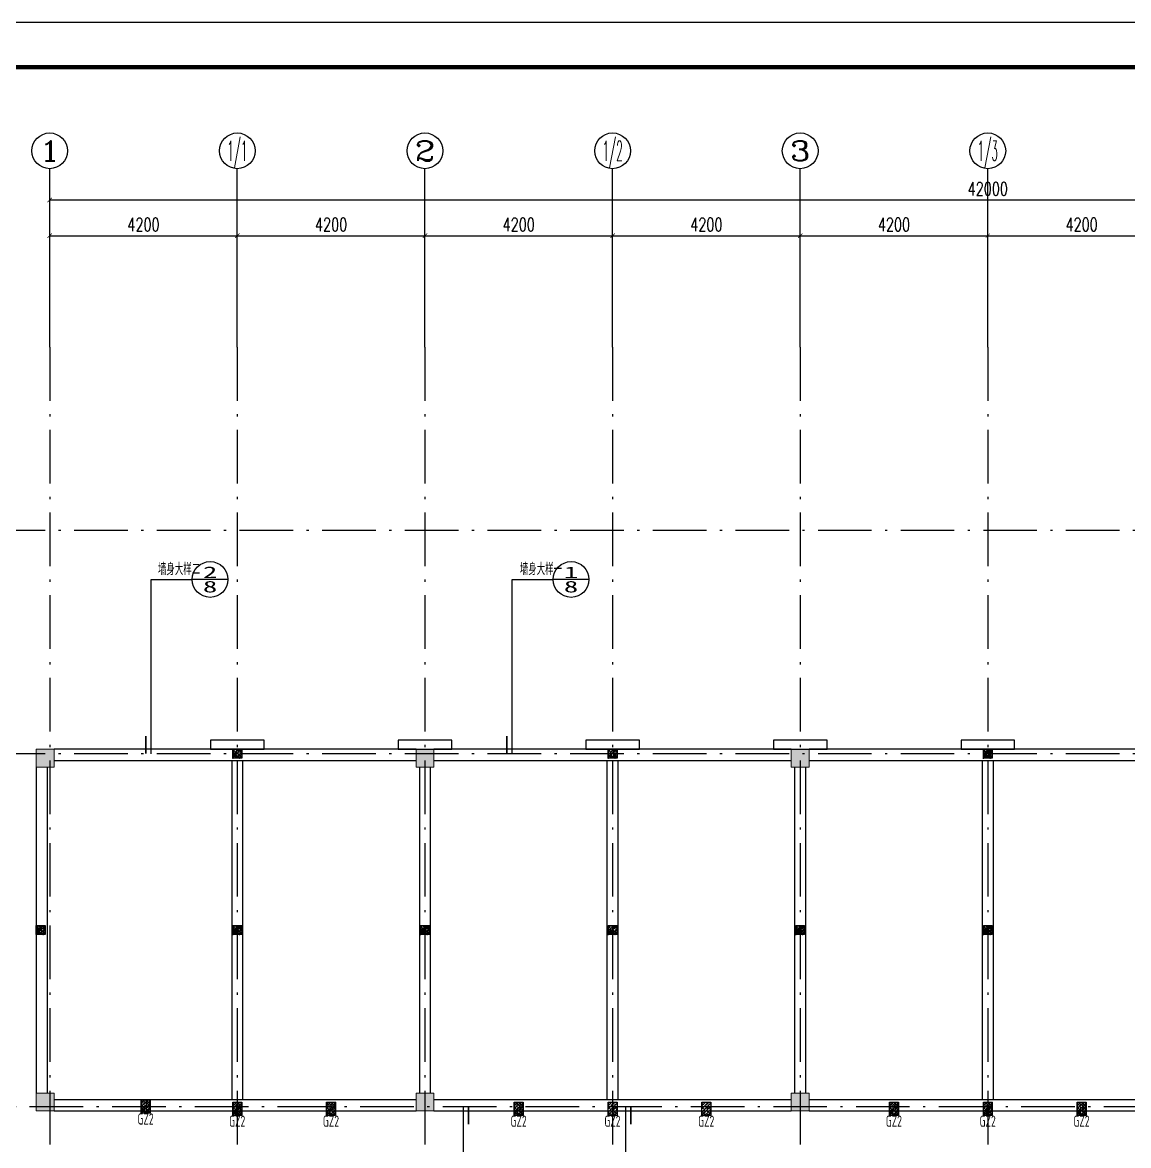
# Model space of a CAD drawing. Extents: x 169490 to 7584583, y -2399407 to 1374371.
# Drawn here: x 2744179 to 2768938, y 830043 to 855191 of the extents above; entities that cross this region are included whole.
import ezdxf
from ezdxf.enums import TextEntityAlignment as Align

# ---------------------------------------------------------------- set-up
doc = ezdxf.new("R2010")
doc.units = 0
doc.header["$LTSCALE"] = 100
doc.linetypes.add('CENTER', pattern=[8, 5, -1, 1, -1])
doc.linetypes.add('D3轴线点划线', pattern=[18.5, 12, -3, 0.5, -3])
doc.layers.get('0').update_dxf_attribs({"linetype": 'CONTINUOUS'})
doc.layers.get('DEFPOINTS').update_dxf_attribs({"linetype": 'CONTINUOUS'})
for name, color, linetype in [('00-300mm尺寸保温石材一体板外包', 44, 'CONTINUOUS'), ('A-DI-I(索引)', 21, 'CONTINUOUS'), ('AXIS', 3, 'CONTINUOUS'), ('AXIS_TEXT', 4, 'CONTINUOUS'), ('C-AXIS(轴号)', 3, 'CONTINUOUS'), ('C-AXIS-T(字)', 7, 'CONTINUOUS'), ('C-DOTE', 8, 'D3轴线点划线'), ('dsptext_col', 2, 'CONTINUOUS'), ('GZ', 220, 'CENTER'), ('S-BEAM-LINE1', 4, 'CONTINUOUS'), ('S-COLU-HATCH', 251, 'CONTINUOUS'), ('图框', 140, 'CONTINUOUS')]:
    doc.layers.add(name, color=color, linetype=linetype)
doc.layers.add('S-COLU-LINE1', color=6, linetype='CONTINUOUS', lineweight=18)
doc.styles.add('_TCH_AXIS', font='COMPLEX', dxfattribs={"bigfont": 'GBCBIG'})
doc.styles.add('_TCH_DIM', font='SIMPLEX', dxfattribs={"bigfont": 'GBCBIG'})
doc.styles.add('_TCH_DIM_T3', font='SIMPLEX.shx', dxfattribs={"width": 0.705882, "bigfont": 'GBCBIG.shx'})
doc.styles.add('_TCH_LABEL', font='simhei.ttf')
doc.styles.add('COMPLEX', font='COMPLEX')
doc.styles.add('TSSD_REIN', font='tssdeng.shx', dxfattribs={"width": 0.7, "bigfont": 'hztxt.shx'})
doc.dimstyles.new('_TCH_ARCH&&100', dxfattribs={"dimtxt": 297.5, "dimasz": 100, "dimexe": 250, "dimexo": 300, "dimgap": 100, "dimtad": 1, "dimdec": 0, "dimzin": 0, "dimdsep": 46, "dimtxsty": '_TCH_DIM_T3', "dimblk": 'ARCHTICK', "dimcen": 0.09, "dimclrt": 7, "dimazin": 2, "dimtfac": 1, "dimtdec": 0, "dimtix": 1, "dimtmove": 2, "dimatfit": 3, "dimfxl": 1, "dimtolj": 1, "dimtzin": 0, "dimarcsym": 0})

# ---------------------------------------------------------------- blocks, each defined once
blk = doc.blocks.new('_ARCHTICK')
at = {"const_width": 0.15}
blk.add_lwpolyline([(-0.5, -0.5), (0.5, 0.5)], dxfattribs=at)
blk = doc.blocks.new('*D1976')
at = {"layer": 'AXIS', "color": 0, "lineweight": -2, "transparency": 16777216}
for p, q in [((2744788, 848217), (2744788, 851467)), ((2786788, 848217), (2786788, 851467)), ((2744788, 851217), (2786788, 851217))]:
    blk.add_line(p, q, dxfattribs=at)
at = {"layer": 'DEFPOINTS', "color": 0, "transparency": 16777216}
for p in [(2786788, 851217), (2744788, 847917), (2786788, 847917)]:
    blk.add_point(p, dxfattribs=at)
at = {"layer": 'AXIS', "color": 0, "lineweight": -2, "transparency": 16777216, "xscale": 100, "yscale": 100, "zscale": 100, "rotation": 180}
blk.add_blockref('_ARCHTICK', (2744788, 851217), dxfattribs=at)
at = {"layer": 'AXIS', "color": 0, "lineweight": -2, "transparency": 16777216, "xscale": 100, "yscale": 100, "zscale": 100}
blk.add_blockref('_ARCHTICK', (2786788, 851217), dxfattribs=at)
at = {"layer": 'AXIS', "color": 7, "transparency": 16777216, "insert": (2765788, 851466), "char_height": 297.5, "attachment_point": 5, "style": '_TCH_DIM_T3'}
blk.add_mtext('\\A1;42000', dxfattribs=at)
blk = doc.blocks.new('*D1977')
at = {"layer": 'AXIS', "color": 0, "lineweight": -2, "transparency": 16777216}
for p, q in [((2744788, 848217), (2744788, 850667)), ((2748988, 848217), (2748988, 850667)), ((2744788, 850417), (2748988, 850417))]:
    blk.add_line(p, q, dxfattribs=at)
at = {"layer": 'DEFPOINTS', "color": 0, "transparency": 16777216}
for p in [(2748988, 850417), (2744788, 847917), (2748988, 847917)]:
    blk.add_point(p, dxfattribs=at)
at = {"layer": 'AXIS', "color": 0, "lineweight": -2, "transparency": 16777216, "xscale": 100, "yscale": 100, "zscale": 100, "rotation": 180}
blk.add_blockref('_ARCHTICK', (2744788, 850417), dxfattribs=at)
at = {"layer": 'AXIS', "color": 0, "lineweight": -2, "transparency": 16777216, "xscale": 100, "yscale": 100, "zscale": 100}
blk.add_blockref('_ARCHTICK', (2748988, 850417), dxfattribs=at)
at = {"layer": 'AXIS', "color": 7, "transparency": 16777216, "insert": (2746888, 850666), "char_height": 297.5, "attachment_point": 5, "style": '_TCH_DIM_T3'}
blk.add_mtext('\\A1;4200', dxfattribs=at)
blk = doc.blocks.new('*D1978')
at = {"layer": 'AXIS', "color": 0, "lineweight": -2, "transparency": 16777216}
for p, q in [((2748988, 848217), (2748988, 850667)), ((2753188, 848217), (2753188, 850667)), ((2748988, 850417), (2753188, 850417))]:
    blk.add_line(p, q, dxfattribs=at)
at = {"layer": 'DEFPOINTS', "color": 0, "transparency": 16777216}
for p in [(2753188, 850417), (2748988, 847917), (2753188, 847917)]:
    blk.add_point(p, dxfattribs=at)
at = {"layer": 'AXIS', "color": 0, "lineweight": -2, "transparency": 16777216, "xscale": 100, "yscale": 100, "zscale": 100, "rotation": 180}
blk.add_blockref('_ARCHTICK', (2748988, 850417), dxfattribs=at)
at = {"layer": 'AXIS', "color": 0, "lineweight": -2, "transparency": 16777216, "xscale": 100, "yscale": 100, "zscale": 100}
blk.add_blockref('_ARCHTICK', (2753188, 850417), dxfattribs=at)
at = {"layer": 'AXIS', "color": 7, "transparency": 16777216, "insert": (2751088, 850666), "char_height": 297.5, "attachment_point": 5, "style": '_TCH_DIM_T3'}
blk.add_mtext('\\A1;4200', dxfattribs=at)
blk = doc.blocks.new('*D1979')
at = {"layer": 'AXIS', "color": 0, "lineweight": -2, "transparency": 16777216}
for p, q in [((2753188, 848217), (2753188, 850667)), ((2757388, 848217), (2757388, 850667)), ((2753188, 850417), (2757388, 850417))]:
    blk.add_line(p, q, dxfattribs=at)
at = {"layer": 'DEFPOINTS', "color": 0, "transparency": 16777216}
for p in [(2757388, 850417), (2753188, 847917), (2757388, 847917)]:
    blk.add_point(p, dxfattribs=at)
at = {"layer": 'AXIS', "color": 0, "lineweight": -2, "transparency": 16777216, "xscale": 100, "yscale": 100, "zscale": 100, "rotation": 180}
blk.add_blockref('_ARCHTICK', (2753188, 850417), dxfattribs=at)
at = {"layer": 'AXIS', "color": 0, "lineweight": -2, "transparency": 16777216, "xscale": 100, "yscale": 100, "zscale": 100}
blk.add_blockref('_ARCHTICK', (2757388, 850417), dxfattribs=at)
at = {"layer": 'AXIS', "color": 7, "transparency": 16777216, "insert": (2755288, 850666), "char_height": 297.5, "attachment_point": 5, "style": '_TCH_DIM_T3'}
blk.add_mtext('\\A1;4200', dxfattribs=at)
blk = doc.blocks.new('*D1980')
at = {"layer": 'AXIS', "color": 0, "lineweight": -2, "transparency": 16777216}
for p, q in [((2757388, 848217), (2757388, 850667)), ((2761588, 848217), (2761588, 850667)), ((2757388, 850417), (2761588, 850417))]:
    blk.add_line(p, q, dxfattribs=at)
at = {"layer": 'DEFPOINTS', "color": 0, "transparency": 16777216}
for p in [(2761588, 850417), (2757388, 847917), (2761588, 847917)]:
    blk.add_point(p, dxfattribs=at)
at = {"layer": 'AXIS', "color": 0, "lineweight": -2, "transparency": 16777216, "xscale": 100, "yscale": 100, "zscale": 100, "rotation": 180}
blk.add_blockref('_ARCHTICK', (2757388, 850417), dxfattribs=at)
at = {"layer": 'AXIS', "color": 0, "lineweight": -2, "transparency": 16777216, "xscale": 100, "yscale": 100, "zscale": 100}
blk.add_blockref('_ARCHTICK', (2761588, 850417), dxfattribs=at)
at = {"layer": 'AXIS', "color": 7, "transparency": 16777216, "insert": (2759488, 850666), "char_height": 297.5, "attachment_point": 5, "style": '_TCH_DIM_T3'}
blk.add_mtext('\\A1;4200', dxfattribs=at)
blk = doc.blocks.new('*D1981')
at = {"layer": 'AXIS', "color": 0, "lineweight": -2, "transparency": 16777216}
for p, q in [((2761588, 848217), (2761588, 850667)), ((2765788, 848217), (2765788, 850667)), ((2761588, 850417), (2765788, 850417))]:
    blk.add_line(p, q, dxfattribs=at)
at = {"layer": 'DEFPOINTS', "color": 0, "transparency": 16777216}
for p in [(2765788, 850417), (2761588, 847917), (2765788, 847917)]:
    blk.add_point(p, dxfattribs=at)
at = {"layer": 'AXIS', "color": 0, "lineweight": -2, "transparency": 16777216, "xscale": 100, "yscale": 100, "zscale": 100, "rotation": 180}
blk.add_blockref('_ARCHTICK', (2761588, 850417), dxfattribs=at)
at = {"layer": 'AXIS', "color": 0, "lineweight": -2, "transparency": 16777216, "xscale": 100, "yscale": 100, "zscale": 100}
blk.add_blockref('_ARCHTICK', (2765788, 850417), dxfattribs=at)
at = {"layer": 'AXIS', "color": 7, "transparency": 16777216, "insert": (2763688, 850666), "char_height": 297.5, "attachment_point": 5, "style": '_TCH_DIM_T3'}
blk.add_mtext('\\A1;4200', dxfattribs=at)
blk = doc.blocks.new('*D1982')
at = {"layer": 'AXIS', "color": 0, "lineweight": -2, "transparency": 16777216}
for p, q in [((2765788, 848217), (2765788, 850667)), ((2769988, 848217), (2769988, 850667)), ((2765788, 850417), (2769988, 850417))]:
    blk.add_line(p, q, dxfattribs=at)
at = {"layer": 'DEFPOINTS', "color": 0, "transparency": 16777216}
for p in [(2769988, 850417), (2765788, 847917), (2769988, 847917)]:
    blk.add_point(p, dxfattribs=at)
at = {"layer": 'AXIS', "color": 0, "lineweight": -2, "transparency": 16777216, "xscale": 100, "yscale": 100, "zscale": 100, "rotation": 180}
blk.add_blockref('_ARCHTICK', (2765788, 850417), dxfattribs=at)
at = {"layer": 'AXIS', "color": 0, "lineweight": -2, "transparency": 16777216, "xscale": 100, "yscale": 100, "zscale": 100}
blk.add_blockref('_ARCHTICK', (2769988, 850417), dxfattribs=at)
at = {"layer": 'AXIS', "color": 7, "transparency": 16777216, "insert": (2767888, 850666), "char_height": 297.5, "attachment_point": 5, "style": '_TCH_DIM_T3'}
blk.add_mtext('\\A1;4200', dxfattribs=at)
blk = doc.blocks.new('_AXISO')
blk.add_circle((0, 0), 0.5)
at = {"layer": 'AXIS_TEXT', "style": 'COMPLEX', "width": 1.041667}
blk.add_attdef('A', text='', height=0.56, dxfattribs=at).set_placement((-0.25, -0.28), (0.25, -0.28), align=Align.FIT)
blk = doc.blocks.new('jhyrhjytrht')
at = {"layer": '00-300mm尺寸保温石材一体板外包', "ltscale": 3}
blk.add_lwpolyline([(265849, -63775), (264649, -63775), (264649, -63975), (265849, -63975)], close=True, dxfattribs=at)

msp = doc.modelspace()

# ---------------------------------------------------------------- hatches: boundary and pattern name
at = {"layer": 'GZ', "linetype": 'ByBlock'}
h = msp.add_hatch(dxfattribs=at)
h.set_pattern_fill('ARMORED', color=2, scale=10, style=0)
h.set_pattern_definition([(50, (1104266.395, 1316622.21), (71.7260183, -6.2752135), [7.5, -82.5]), (355, (1104266.395, 1316622.21), (-13.8751334, 75.2192134), [6, -66]), (100.4514, (1104272.37, 1316621.69), (57.8509382, 68.9439542), [6.374019, -70.1142112]), (46.1842, (1104266.395, 1316642.21), (106.724105, -16.5519014), [11.25, -123.75]), (96.6356, (1104275.29, 1316640.83), (93.4662706, 97.411787), [9.561029, -105.1713]), (351.1842, (1104266.4, 1316642.21), (93.4661945, 97.41186), [9, -99]), (21, (1104276.395, 1316637.21), (59.6907052, -40.261889), [7.5, -82.5]), (326, (1104276.395, 1316637.21), (24.3315332, 72.5150045), [6, -66]), (71.4514, (1104281.37, 1316633.856), (84.0222629, 32.2530497), [6.374019, -70.1142112]), (37.5, (1104266.395, 1316622.212), (1.21598553, 33.2893854), [0, -65.2, 0, -67, 0, -66.25]), (7.5, (1104266.395, 1316622.21), (26.30695374, 39.4411712), [0, -38.2, 0, -63.7, 0, -25.25]), (327.5, (1104244.095, 1316622.212), (53.3822436, -2.25548717), [0, -25, 0, -78, 0, -103.5]), (317.5, (1104234.095, 1316622.21), (58.3186169, 10.0104982), [0, -32.5, 0, -51.8, 0, -73.5]), (45, (1104266.395, 1316622.21), (-35.355339, 35.355339), [])])
h.paths.add_polyline_path([(2748888, 838916.9), (2748888, 838716.9), (2749088, 838716.9), (2749088, 838916.9)])
h = msp.add_hatch(dxfattribs=at)
h.set_pattern_fill('ARMORED', color=2, scale=10, style=0)
h.set_pattern_definition([(50, (1112666.395, 1316622.21), (71.7260183, -6.2752135), [7.5, -82.5]), (355, (1112666.395, 1316622.21), (-13.8751334, 75.2192134), [6, -66]), (100.4514, (1112672.37, 1316621.69), (57.8509382, 68.9439542), [6.374019, -70.1142112]), (46.1842, (1112666.395, 1316642.21), (106.724105, -16.5519014), [11.25, -123.75]), (96.6356, (1112675.29, 1316640.83), (93.4662706, 97.411787), [9.561029, -105.1713]), (351.1842, (1112666.4, 1316642.21), (93.4661945, 97.41186), [9, -99]), (21, (1112676.395, 1316637.21), (59.6907052, -40.261889), [7.5, -82.5]), (326, (1112676.395, 1316637.21), (24.3315332, 72.5150045), [6, -66]), (71.4514, (1112681.37, 1316633.856), (84.0222629, 32.2530497), [6.374019, -70.1142112]), (37.5, (1112666.395, 1316622.212), (1.21598553, 33.2893854), [0, -65.2, 0, -67, 0, -66.25]), (7.5, (1112666.395, 1316622.21), (26.30695374, 39.4411712), [0, -38.2, 0, -63.7, 0, -25.25]), (327.5, (1112644.095, 1316622.212), (53.3822436, -2.25548717), [0, -25, 0, -78, 0, -103.5]), (317.5, (1112634.095, 1316622.21), (58.3186169, 10.0104982), [0, -32.5, 0, -51.8, 0, -73.5]), (45, (1112666.395, 1316622.21), (-35.355339, 35.355339), [])])
h.paths.add_polyline_path([(2757288, 838916.9), (2757288, 838716.9), (2757488, 838716.9), (2757488, 838916.9)])
h = msp.add_hatch(dxfattribs=at)
h.set_pattern_fill('ARMORED', color=2, scale=10, style=0)
h.set_pattern_definition([(50, (1121066.395, 1316622.21), (71.7260183, -6.2752135), [7.5, -82.5]), (355, (1121066.395, 1316622.21), (-13.8751334, 75.2192134), [6, -66]), (100.4514, (1121072.37, 1316621.69), (57.8509382, 68.9439542), [6.374019, -70.1142112]), (46.1842, (1121066.395, 1316642.21), (106.724105, -16.5519014), [11.25, -123.75]), (96.6356, (1121075.29, 1316640.83), (93.4662706, 97.411787), [9.561029, -105.1713]), (351.1842, (1121066.4, 1316642.21), (93.4661945, 97.41186), [9, -99]), (21, (1121076.395, 1316637.21), (59.6907052, -40.261889), [7.5, -82.5]), (326, (1121076.395, 1316637.21), (24.3315332, 72.5150045), [6, -66]), (71.4514, (1121081.37, 1316633.856), (84.0222629, 32.2530497), [6.374019, -70.1142112]), (37.5, (1121066.395, 1316622.212), (1.21598553, 33.2893854), [0, -65.2, 0, -67, 0, -66.25]), (7.5, (1121066.395, 1316622.21), (26.30695374, 39.4411712), [0, -38.2, 0, -63.7, 0, -25.25]), (327.5, (1121044.095, 1316622.212), (53.3822436, -2.25548717), [0, -25, 0, -78, 0, -103.5]), (317.5, (1121034.095, 1316622.21), (58.3186169, 10.0104982), [0, -32.5, 0, -51.8, 0, -73.5]), (45, (1121066.395, 1316622.21), (-35.355339, 35.355339), [])])
h.paths.add_polyline_path([(2765688, 838916.9), (2765688, 838716.9), (2765888, 838716.9), (2765888, 838916.9)])
h = msp.add_hatch(dxfattribs=at)
h.set_pattern_fill('ARMORED', color=2, scale=10, style=0)
h.set_pattern_definition([(50, (1099866.395, 1312672.21), (71.7260183, -6.2752135), [7.5, -82.5]), (355, (1099866.395, 1312672.21), (-13.8751334, 75.2192134), [6, -66]), (100.4514, (1099872.37, 1312671.69), (57.8509382, 68.9439542), [6.374019, -70.1142112]), (46.1842, (1099866.395, 1312692.21), (106.724105, -16.5519014), [11.25, -123.75]), (96.6356, (1099875.29, 1312690.83), (93.4662706, 97.411787), [9.561029, -105.1713]), (351.1842, (1099866.4, 1312692.21), (93.4661945, 97.41186), [9, -99]), (21, (1099876.395, 1312687.21), (59.6907052, -40.261889), [7.5, -82.5]), (326, (1099876.395, 1312687.21), (24.3315332, 72.5150045), [6, -66]), (71.4514, (1099881.37, 1312683.856), (84.0222629, 32.2530497), [6.374019, -70.1142112]), (37.5, (1099866.395, 1312672.212), (1.21598553, 33.2893854), [0, -65.2, 0, -67, 0, -66.25]), (7.5, (1099866.395, 1312672.21), (26.30695374, 39.4411712), [0, -38.2, 0, -63.7, 0, -25.25]), (327.5, (1099844.095, 1312672.212), (53.3822436, -2.25548717), [0, -25, 0, -78, 0, -103.5]), (317.5, (1099834.095, 1312672.21), (58.3186169, 10.0104982), [0, -32.5, 0, -51.8, 0, -73.5]), (45, (1099866.395, 1312672.21), (-35.355339, 35.355339), [])])
h.paths.add_polyline_path([(2744488, 834966.9), (2744488, 834766.9), (2744688, 834766.9), (2744688, 834966.9)])
h = msp.add_hatch(dxfattribs=at)
h.set_pattern_fill('ARMORED', color=2, scale=10, style=0)
h.set_pattern_definition([(50, (1104266.395, 1312672.21), (71.7260183, -6.2752135), [7.5, -82.5]), (355, (1104266.395, 1312672.21), (-13.8751334, 75.2192134), [6, -66]), (100.4514, (1104272.37, 1312671.69), (57.8509382, 68.9439542), [6.374019, -70.1142112]), (46.1842, (1104266.395, 1312692.21), (106.724105, -16.5519014), [11.25, -123.75]), (96.6356, (1104275.29, 1312690.83), (93.4662706, 97.411787), [9.561029, -105.1713]), (351.1842, (1104266.4, 1312692.21), (93.4661945, 97.41186), [9, -99]), (21, (1104276.395, 1312687.21), (59.6907052, -40.261889), [7.5, -82.5]), (326, (1104276.395, 1312687.21), (24.3315332, 72.5150045), [6, -66]), (71.4514, (1104281.37, 1312683.856), (84.0222629, 32.2530497), [6.374019, -70.1142112]), (37.5, (1104266.395, 1312672.212), (1.21598553, 33.2893854), [0, -65.2, 0, -67, 0, -66.25]), (7.5, (1104266.395, 1312672.21), (26.30695374, 39.4411712), [0, -38.2, 0, -63.7, 0, -25.25]), (327.5, (1104244.095, 1312672.212), (53.3822436, -2.25548717), [0, -25, 0, -78, 0, -103.5]), (317.5, (1104234.095, 1312672.21), (58.3186169, 10.0104982), [0, -32.5, 0, -51.8, 0, -73.5]), (45, (1104266.395, 1312672.21), (-35.355339, 35.355339), [])])
h.paths.add_polyline_path([(2748888, 834966.9), (2748888, 834766.9), (2749088, 834766.9), (2749088, 834966.9)])
h = msp.add_hatch(dxfattribs=at)
h.set_pattern_fill('ARMORED', color=2, scale=10, style=0)
h.set_pattern_definition([(50, (1108466.395, 1312672.21), (71.7260183, -6.2752135), [7.5, -82.5]), (355, (1108466.395, 1312672.21), (-13.8751334, 75.2192134), [6, -66]), (100.4514, (1108472.37, 1312671.69), (57.8509382, 68.9439542), [6.374019, -70.1142112]), (46.1842, (1108466.395, 1312692.21), (106.724105, -16.5519014), [11.25, -123.75]), (96.6356, (1108475.29, 1312690.83), (93.4662706, 97.411787), [9.561029, -105.1713]), (351.1842, (1108466.4, 1312692.21), (93.4661945, 97.41186), [9, -99]), (21, (1108476.395, 1312687.21), (59.6907052, -40.261889), [7.5, -82.5]), (326, (1108476.395, 1312687.21), (24.3315332, 72.5150045), [6, -66]), (71.4514, (1108481.37, 1312683.856), (84.0222629, 32.2530497), [6.374019, -70.1142112]), (37.5, (1108466.395, 1312672.212), (1.21598553, 33.2893854), [0, -65.2, 0, -67, 0, -66.25]), (7.5, (1108466.395, 1312672.21), (26.30695374, 39.4411712), [0, -38.2, 0, -63.7, 0, -25.25]), (327.5, (1108444.095, 1312672.212), (53.3822436, -2.25548717), [0, -25, 0, -78, 0, -103.5]), (317.5, (1108434.095, 1312672.21), (58.3186169, 10.0104982), [0, -32.5, 0, -51.8, 0, -73.5]), (45, (1108466.395, 1312672.21), (-35.355339, 35.355339), [])])
h.paths.add_polyline_path([(2753088, 834966.9), (2753088, 834766.9), (2753288, 834766.9), (2753288, 834966.9)])
h = msp.add_hatch(dxfattribs=at)
h.set_pattern_fill('ARMORED', color=2, scale=10, style=0)
h.set_pattern_definition([(50, (1112666.395, 1312672.21), (71.7260183, -6.2752135), [7.5, -82.5]), (355, (1112666.395, 1312672.21), (-13.8751334, 75.2192134), [6, -66]), (100.4514, (1112672.37, 1312671.69), (57.8509382, 68.9439542), [6.374019, -70.1142112]), (46.1842, (1112666.395, 1312692.21), (106.724105, -16.5519014), [11.25, -123.75]), (96.6356, (1112675.29, 1312690.83), (93.4662706, 97.411787), [9.561029, -105.1713]), (351.1842, (1112666.4, 1312692.21), (93.4661945, 97.41186), [9, -99]), (21, (1112676.395, 1312687.21), (59.6907052, -40.261889), [7.5, -82.5]), (326, (1112676.395, 1312687.21), (24.3315332, 72.5150045), [6, -66]), (71.4514, (1112681.37, 1312683.856), (84.0222629, 32.2530497), [6.374019, -70.1142112]), (37.5, (1112666.395, 1312672.212), (1.21598553, 33.2893854), [0, -65.2, 0, -67, 0, -66.25]), (7.5, (1112666.395, 1312672.21), (26.30695374, 39.4411712), [0, -38.2, 0, -63.7, 0, -25.25]), (327.5, (1112644.095, 1312672.212), (53.3822436, -2.25548717), [0, -25, 0, -78, 0, -103.5]), (317.5, (1112634.095, 1312672.21), (58.3186169, 10.0104982), [0, -32.5, 0, -51.8, 0, -73.5]), (45, (1112666.395, 1312672.21), (-35.355339, 35.355339), [])])
h.paths.add_polyline_path([(2757288, 834966.9), (2757288, 834766.9), (2757488, 834766.9), (2757488, 834966.9)])
h = msp.add_hatch(dxfattribs=at)
h.set_pattern_fill('ARMORED', color=2, scale=10, style=0)
h.set_pattern_definition([(50, (1116866.395, 1312672.21), (71.7260183, -6.2752135), [7.5, -82.5]), (355, (1116866.395, 1312672.21), (-13.8751334, 75.2192134), [6, -66]), (100.4514, (1116872.37, 1312671.69), (57.8509382, 68.9439542), [6.374019, -70.1142112]), (46.1842, (1116866.395, 1312692.21), (106.724105, -16.5519014), [11.25, -123.75]), (96.6356, (1116875.29, 1312690.83), (93.4662706, 97.411787), [9.561029, -105.1713]), (351.1842, (1116866.4, 1312692.21), (93.4661945, 97.41186), [9, -99]), (21, (1116876.395, 1312687.21), (59.6907052, -40.261889), [7.5, -82.5]), (326, (1116876.395, 1312687.21), (24.3315332, 72.5150045), [6, -66]), (71.4514, (1116881.37, 1312683.856), (84.0222629, 32.2530497), [6.374019, -70.1142112]), (37.5, (1116866.395, 1312672.212), (1.21598553, 33.2893854), [0, -65.2, 0, -67, 0, -66.25]), (7.5, (1116866.395, 1312672.21), (26.30695374, 39.4411712), [0, -38.2, 0, -63.7, 0, -25.25]), (327.5, (1116844.095, 1312672.212), (53.3822436, -2.25548717), [0, -25, 0, -78, 0, -103.5]), (317.5, (1116834.095, 1312672.21), (58.3186169, 10.0104982), [0, -32.5, 0, -51.8, 0, -73.5]), (45, (1116866.395, 1312672.21), (-35.355339, 35.355339), [])])
h.paths.add_polyline_path([(2761488, 834966.9), (2761488, 834766.9), (2761688, 834766.9), (2761688, 834966.9)])
h = msp.add_hatch(dxfattribs=at)
h.set_pattern_fill('ARMORED', color=2, scale=10, style=0)
h.set_pattern_definition([(50, (1121066.395, 1312672.21), (71.7260183, -6.2752135), [7.5, -82.5]), (355, (1121066.395, 1312672.21), (-13.8751334, 75.2192134), [6, -66]), (100.4514, (1121072.37, 1312671.69), (57.8509382, 68.9439542), [6.374019, -70.1142112]), (46.1842, (1121066.395, 1312692.21), (106.724105, -16.5519014), [11.25, -123.75]), (96.6356, (1121075.29, 1312690.83), (93.4662706, 97.411787), [9.561029, -105.1713]), (351.1842, (1121066.4, 1312692.21), (93.4661945, 97.41186), [9, -99]), (21, (1121076.395, 1312687.21), (59.6907052, -40.261889), [7.5, -82.5]), (326, (1121076.395, 1312687.21), (24.3315332, 72.5150045), [6, -66]), (71.4514, (1121081.37, 1312683.856), (84.0222629, 32.2530497), [6.374019, -70.1142112]), (37.5, (1121066.395, 1312672.212), (1.21598553, 33.2893854), [0, -65.2, 0, -67, 0, -66.25]), (7.5, (1121066.395, 1312672.21), (26.30695374, 39.4411712), [0, -38.2, 0, -63.7, 0, -25.25]), (327.5, (1121044.095, 1312672.212), (53.3822436, -2.25548717), [0, -25, 0, -78, 0, -103.5]), (317.5, (1121034.095, 1312672.21), (58.3186169, 10.0104982), [0, -32.5, 0, -51.8, 0, -73.5]), (45, (1121066.395, 1312672.21), (-35.355339, 35.355339), [])])
h.paths.add_polyline_path([(2765688, 834966.9), (2765688, 834766.9), (2765888, 834766.9), (2765888, 834966.9)])
h = msp.add_hatch(dxfattribs=at)
h.set_pattern_fill('ARMORED', color=2, scale=10, style=0)
h.set_pattern_definition([(50, (1102216.373, 1308672.21), (71.7260183, -6.2752135), [7.5, -82.5]), (355, (1102216.37, 1308672.21), (-13.8751334, 75.2192134), [6, -66]), (100.4514, (1102222.35, 1308671.69), (57.8509382, 68.9439542), [6.374019, -70.1142112]), (46.1842, (1102216.37, 1308692.21), (106.724105, -16.5519014), [11.25, -123.75]), (96.6356, (1102225.27, 1308690.83), (93.4662706, 97.411787), [9.561029, -105.1713]), (351.1842, (1102216.37, 1308692.21), (93.4661945, 97.41186), [9, -99]), (21, (1102226.373, 1308687.21), (59.6907052, -40.261889), [7.5, -82.5]), (326, (1102226.37, 1308687.21), (24.3315332, 72.5150045), [6, -66]), (71.4514, (1102231.35, 1308683.856), (84.0222629, 32.2530497), [6.374019, -70.1142112]), (37.5, (1102216.373, 1308672.212), (1.21598553, 33.2893854), [0, -65.2, 0, -67, 0, -66.25]), (7.5, (1102216.373, 1308672.21), (26.30695374, 39.4411712), [0, -38.2, 0, -63.7, 0, -25.25]), (327.5, (1102194.073, 1308672.212), (53.3822436, -2.25548717), [0, -25, 0, -78, 0, -103.5]), (317.5, (1102184.073, 1308672.21), (58.3186169, 10.0104982), [0, -32.5, 0, -51.8, 0, -73.5]), (45, (1102216.373, 1308672.21), (-35.355339, 35.355339), [])])
h.paths.add_polyline_path([(2746838, 831066.9), (2746838, 830766.9), (2747038, 830766.9), (2747038, 831066.9)])
h = msp.add_hatch(dxfattribs=at)
h.set_pattern_fill('ARMORED', color=2, scale=10, style=0)
h.set_pattern_definition([(50, (1104266.395, 1308622.21), (71.7260183, -6.2752135), [7.5, -82.5]), (355, (1104266.395, 1308622.21), (-13.8751334, 75.2192134), [6, -66]), (100.4514, (1104272.37, 1308621.69), (57.8509382, 68.9439542), [6.374019, -70.1142112]), (46.1842, (1104266.395, 1308642.21), (106.724105, -16.5519014), [11.25, -123.75]), (96.6356, (1104275.29, 1308640.83), (93.4662706, 97.411787), [9.561029, -105.1713]), (351.1842, (1104266.4, 1308642.21), (93.4661945, 97.41186), [9, -99]), (21, (1104276.395, 1308637.21), (59.6907052, -40.261889), [7.5, -82.5]), (326, (1104276.395, 1308637.21), (24.3315332, 72.5150045), [6, -66]), (71.4514, (1104281.37, 1308633.856), (84.0222629, 32.2530497), [6.374019, -70.1142112]), (37.5, (1104266.395, 1308622.212), (1.21598553, 33.2893854), [0, -65.2, 0, -67, 0, -66.25]), (7.5, (1104266.395, 1308622.21), (26.30695374, 39.4411712), [0, -38.2, 0, -63.7, 0, -25.25]), (327.5, (1104244.095, 1308622.212), (53.3822436, -2.25548717), [0, -25, 0, -78, 0, -103.5]), (317.5, (1104234.095, 1308622.21), (58.3186169, 10.0104982), [0, -32.5, 0, -51.8, 0, -73.5]), (45, (1104266.395, 1308622.21), (-35.355339, 35.355339), [])])
h.paths.add_polyline_path([(2748888, 831016.9), (2748888, 830716.9), (2749088, 830716.9), (2749088, 831016.9)])
h = msp.add_hatch(dxfattribs=at)
h.set_pattern_fill('ARMORED', color=2, scale=10, style=0)
h.set_pattern_definition([(50, (1106366.395, 1308622.21), (71.7260183, -6.2752135), [7.5, -82.5]), (355, (1106366.395, 1308622.21), (-13.8751334, 75.2192134), [6, -66]), (100.4514, (1106372.37, 1308621.69), (57.8509382, 68.9439542), [6.374019, -70.1142112]), (46.1842, (1106366.395, 1308642.21), (106.724105, -16.5519014), [11.25, -123.75]), (96.6356, (1106375.29, 1308640.83), (93.4662706, 97.411787), [9.561029, -105.1713]), (351.1842, (1106366.4, 1308642.21), (93.4661945, 97.41186), [9, -99]), (21, (1106376.395, 1308637.21), (59.6907052, -40.261889), [7.5, -82.5]), (326, (1106376.395, 1308637.21), (24.3315332, 72.5150045), [6, -66]), (71.4514, (1106381.37, 1308633.856), (84.0222629, 32.2530497), [6.374019, -70.1142112]), (37.5, (1106366.395, 1308622.212), (1.21598553, 33.2893854), [0, -65.2, 0, -67, 0, -66.25]), (7.5, (1106366.395, 1308622.21), (26.30695374, 39.4411712), [0, -38.2, 0, -63.7, 0, -25.25]), (327.5, (1106344.095, 1308622.212), (53.3822436, -2.25548717), [0, -25, 0, -78, 0, -103.5]), (317.5, (1106334.095, 1308622.21), (58.3186169, 10.0104982), [0, -32.5, 0, -51.8, 0, -73.5]), (45, (1106366.395, 1308622.21), (-35.355339, 35.355339), [])])
h.paths.add_polyline_path([(2750988, 831016.9), (2750988, 830716.9), (2751188, 830716.9), (2751188, 831016.9)])
h = msp.add_hatch(dxfattribs=at)
h.set_pattern_fill('ARMORED', color=2, scale=10, style=0)
h.set_pattern_definition([(50, (1110566.395, 1308622.21), (71.7260183, -6.2752135), [7.5, -82.5]), (355, (1110566.395, 1308622.21), (-13.8751334, 75.2192134), [6, -66]), (100.4514, (1110572.37, 1308621.69), (57.8509382, 68.9439542), [6.374019, -70.1142112]), (46.1842, (1110566.395, 1308642.21), (106.724105, -16.5519014), [11.25, -123.75]), (96.6356, (1110575.29, 1308640.83), (93.4662706, 97.411787), [9.561029, -105.1713]), (351.1842, (1110566.4, 1308642.21), (93.4661945, 97.41186), [9, -99]), (21, (1110576.395, 1308637.21), (59.6907052, -40.261889), [7.5, -82.5]), (326, (1110576.395, 1308637.21), (24.3315332, 72.5150045), [6, -66]), (71.4514, (1110581.37, 1308633.856), (84.0222629, 32.2530497), [6.374019, -70.1142112]), (37.5, (1110566.395, 1308622.212), (1.21598553, 33.2893854), [0, -65.2, 0, -67, 0, -66.25]), (7.5, (1110566.395, 1308622.21), (26.30695374, 39.4411712), [0, -38.2, 0, -63.7, 0, -25.25]), (327.5, (1110544.095, 1308622.212), (53.3822436, -2.25548717), [0, -25, 0, -78, 0, -103.5]), (317.5, (1110534.095, 1308622.21), (58.3186169, 10.0104982), [0, -32.5, 0, -51.8, 0, -73.5]), (45, (1110566.395, 1308622.21), (-35.355339, 35.355339), [])])
h.paths.add_polyline_path([(2755188, 831016.9), (2755188, 830716.9), (2755388, 830716.9), (2755388, 831016.9)])
h = msp.add_hatch(dxfattribs=at)
h.set_pattern_fill('ARMORED', color=2, scale=10, style=0)
h.set_pattern_definition([(50, (1112666.395, 1308622.21), (71.7260183, -6.2752135), [7.5, -82.5]), (355, (1112666.395, 1308622.21), (-13.8751334, 75.2192134), [6, -66]), (100.4514, (1112672.37, 1308621.69), (57.8509382, 68.9439542), [6.374019, -70.1142112]), (46.1842, (1112666.395, 1308642.21), (106.724105, -16.5519014), [11.25, -123.75]), (96.6356, (1112675.29, 1308640.83), (93.4662706, 97.411787), [9.561029, -105.1713]), (351.1842, (1112666.4, 1308642.21), (93.4661945, 97.41186), [9, -99]), (21, (1112676.395, 1308637.21), (59.6907052, -40.261889), [7.5, -82.5]), (326, (1112676.395, 1308637.21), (24.3315332, 72.5150045), [6, -66]), (71.4514, (1112681.37, 1308633.856), (84.0222629, 32.2530497), [6.374019, -70.1142112]), (37.5, (1112666.395, 1308622.212), (1.21598553, 33.2893854), [0, -65.2, 0, -67, 0, -66.25]), (7.5, (1112666.395, 1308622.21), (26.30695374, 39.4411712), [0, -38.2, 0, -63.7, 0, -25.25]), (327.5, (1112644.095, 1308622.212), (53.3822436, -2.25548717), [0, -25, 0, -78, 0, -103.5]), (317.5, (1112634.095, 1308622.21), (58.3186169, 10.0104982), [0, -32.5, 0, -51.8, 0, -73.5]), (45, (1112666.395, 1308622.21), (-35.355339, 35.355339), [])])
h.paths.add_polyline_path([(2757288, 831016.9), (2757288, 830716.9), (2757488, 830716.9), (2757488, 831016.9)])
h = msp.add_hatch(dxfattribs=at)
h.set_pattern_fill('ARMORED', color=2, scale=10, style=0)
h.set_pattern_definition([(50, (1114766.395, 1308622.21), (71.7260183, -6.2752135), [7.5, -82.5]), (355, (1114766.395, 1308622.21), (-13.8751334, 75.2192134), [6, -66]), (100.4514, (1114772.37, 1308621.69), (57.8509382, 68.9439542), [6.374019, -70.1142112]), (46.1842, (1114766.395, 1308642.21), (106.724105, -16.5519014), [11.25, -123.75]), (96.6356, (1114775.29, 1308640.83), (93.4662706, 97.411787), [9.561029, -105.1713]), (351.1842, (1114766.4, 1308642.21), (93.4661945, 97.41186), [9, -99]), (21, (1114776.395, 1308637.21), (59.6907052, -40.261889), [7.5, -82.5]), (326, (1114776.395, 1308637.21), (24.3315332, 72.5150045), [6, -66]), (71.4514, (1114781.37, 1308633.856), (84.0222629, 32.2530497), [6.374019, -70.1142112]), (37.5, (1114766.395, 1308622.212), (1.21598553, 33.2893854), [0, -65.2, 0, -67, 0, -66.25]), (7.5, (1114766.395, 1308622.21), (26.30695374, 39.4411712), [0, -38.2, 0, -63.7, 0, -25.25]), (327.5, (1114744.095, 1308622.212), (53.3822436, -2.25548717), [0, -25, 0, -78, 0, -103.5]), (317.5, (1114734.095, 1308622.21), (58.3186169, 10.0104982), [0, -32.5, 0, -51.8, 0, -73.5]), (45, (1114766.395, 1308622.21), (-35.355339, 35.355339), [])])
h.paths.add_polyline_path([(2759388, 831016.9), (2759388, 830716.9), (2759588, 830716.9), (2759588, 831016.9)])
h = msp.add_hatch(dxfattribs=at)
h.set_pattern_fill('ARMORED', color=2, scale=10, style=0)
h.set_pattern_definition([(50, (1118966.395, 1308622.21), (71.7260183, -6.2752135), [7.5, -82.5]), (355, (1118966.395, 1308622.21), (-13.8751334, 75.2192134), [6, -66]), (100.4514, (1118972.37, 1308621.69), (57.8509382, 68.9439542), [6.374019, -70.1142112]), (46.1842, (1118966.395, 1308642.21), (106.724105, -16.5519014), [11.25, -123.75]), (96.6356, (1118975.29, 1308640.83), (93.4662706, 97.411787), [9.561029, -105.1713]), (351.1842, (1118966.4, 1308642.21), (93.4661945, 97.41186), [9, -99]), (21, (1118976.395, 1308637.21), (59.6907052, -40.261889), [7.5, -82.5]), (326, (1118976.395, 1308637.21), (24.3315332, 72.5150045), [6, -66]), (71.4514, (1118981.37, 1308633.856), (84.0222629, 32.2530497), [6.374019, -70.1142112]), (37.5, (1118966.395, 1308622.212), (1.21598553, 33.2893854), [0, -65.2, 0, -67, 0, -66.25]), (7.5, (1118966.395, 1308622.21), (26.30695374, 39.4411712), [0, -38.2, 0, -63.7, 0, -25.25]), (327.5, (1118944.095, 1308622.212), (53.3822436, -2.25548717), [0, -25, 0, -78, 0, -103.5]), (317.5, (1118934.095, 1308622.21), (58.3186169, 10.0104982), [0, -32.5, 0, -51.8, 0, -73.5]), (45, (1118966.395, 1308622.21), (-35.355339, 35.355339), [])])
h.paths.add_polyline_path([(2763588, 831016.9), (2763588, 830716.9), (2763788, 830716.9), (2763788, 831016.9)])
h = msp.add_hatch(dxfattribs=at)
h.set_pattern_fill('ARMORED', color=2, scale=10, style=0)
h.set_pattern_definition([(50, (1121066.395, 1308622.21), (71.7260183, -6.2752135), [7.5, -82.5]), (355, (1121066.395, 1308622.21), (-13.8751334, 75.2192134), [6, -66]), (100.4514, (1121072.37, 1308621.69), (57.8509382, 68.9439542), [6.374019, -70.1142112]), (46.1842, (1121066.395, 1308642.21), (106.724105, -16.5519014), [11.25, -123.75]), (96.6356, (1121075.29, 1308640.83), (93.4662706, 97.411787), [9.561029, -105.1713]), (351.1842, (1121066.4, 1308642.21), (93.4661945, 97.41186), [9, -99]), (21, (1121076.395, 1308637.21), (59.6907052, -40.261889), [7.5, -82.5]), (326, (1121076.395, 1308637.21), (24.3315332, 72.5150045), [6, -66]), (71.4514, (1121081.37, 1308633.856), (84.0222629, 32.2530497), [6.374019, -70.1142112]), (37.5, (1121066.395, 1308622.212), (1.21598553, 33.2893854), [0, -65.2, 0, -67, 0, -66.25]), (7.5, (1121066.395, 1308622.21), (26.30695374, 39.4411712), [0, -38.2, 0, -63.7, 0, -25.25]), (327.5, (1121044.095, 1308622.212), (53.3822436, -2.25548717), [0, -25, 0, -78, 0, -103.5]), (317.5, (1121034.095, 1308622.21), (58.3186169, 10.0104982), [0, -32.5, 0, -51.8, 0, -73.5]), (45, (1121066.395, 1308622.21), (-35.355339, 35.355339), [])])
h.paths.add_polyline_path([(2765688, 831016.9), (2765688, 830716.9), (2765888, 830716.9), (2765888, 831016.9)])
h = msp.add_hatch(dxfattribs=at)
h.set_pattern_fill('ARMORED', color=2, scale=10, style=0)
h.set_pattern_definition([(50, (1123166.395, 1308622.21), (71.7260183, -6.2752135), [7.5, -82.5]), (355, (1123166.395, 1308622.21), (-13.8751334, 75.2192134), [6, -66]), (100.4514, (1123172.37, 1308621.69), (57.8509382, 68.9439542), [6.374019, -70.1142112]), (46.1842, (1123166.395, 1308642.21), (106.724105, -16.5519014), [11.25, -123.75]), (96.6356, (1123175.29, 1308640.83), (93.4662706, 97.411787), [9.561029, -105.1713]), (351.1842, (1123166.4, 1308642.21), (93.4661945, 97.41186), [9, -99]), (21, (1123176.395, 1308637.21), (59.6907052, -40.261889), [7.5, -82.5]), (326, (1123176.395, 1308637.21), (24.3315332, 72.5150045), [6, -66]), (71.4514, (1123181.37, 1308633.856), (84.0222629, 32.2530497), [6.374019, -70.1142112]), (37.5, (1123166.395, 1308622.212), (1.21598553, 33.2893854), [0, -65.2, 0, -67, 0, -66.25]), (7.5, (1123166.395, 1308622.21), (26.30695374, 39.4411712), [0, -38.2, 0, -63.7, 0, -25.25]), (327.5, (1123144.095, 1308622.212), (53.3822436, -2.25548717), [0, -25, 0, -78, 0, -103.5]), (317.5, (1123134.095, 1308622.21), (58.3186169, 10.0104982), [0, -32.5, 0, -51.8, 0, -73.5]), (45, (1123166.395, 1308622.21), (-35.355339, 35.355339), [])])
h.paths.add_polyline_path([(2767788, 831016.9), (2767788, 830716.9), (2767988, 830716.9), (2767988, 831016.9)])
at = {"layer": 'S-COLU-HATCH'}
h = msp.add_hatch(color=256, dxfattribs=at)
h.dxf.hatch_style = 1
h.paths.add_polyline_path([(2744488, 838916.9), (2744888, 838916.9), (2744888, 838516.9), (2744488, 838516.9)])
h = msp.add_hatch(color=256, dxfattribs=at)
h.dxf.hatch_style = 1
h.paths.add_polyline_path([(2752988, 838916.9), (2753388, 838916.9), (2753388, 838516.9), (2752988, 838516.9)])
h = msp.add_hatch(color=256, dxfattribs=at)
h.dxf.hatch_style = 1
h.paths.add_polyline_path([(2761388, 838916.9), (2761788, 838916.9), (2761788, 838516.9), (2761388, 838516.9)])
h = msp.add_hatch(color=256, dxfattribs=at)
h.dxf.hatch_style = 1
h.paths.add_polyline_path([(2744488, 831216.9), (2744888, 831216.9), (2744888, 830816.9), (2744488, 830816.9)])
h = msp.add_hatch(color=256, dxfattribs=at)
h.dxf.hatch_style = 1
h.paths.add_polyline_path([(2752988, 831216.9), (2753388, 831216.9), (2753388, 830816.9), (2752988, 830816.9)])
h = msp.add_hatch(color=256, dxfattribs=at)
h.dxf.hatch_style = 1
h.paths.add_polyline_path([(2761388, 831216.9), (2761788, 831216.9), (2761788, 830816.9), (2761388, 830816.9)])

# ---------------------------------------------------------------- linework, layer by layer
at = {"layer": '00-300mm尺寸保温石材一体板外包', "ltscale": 3, "const_width": 0.001}
for points in [[(2745388, 838916.9), (2745388, 839116.9), (2744288, 839116.9), (2744288, 837916.9), (2744488, 837916.9)], [(2744388, 831916.9), (2744388, 837916.9)], [(2745388, 830816.9), (2745388, 830716.9), (2744288, 830716.9), (2744288, 831916.9), (2744488, 831916.9)], [(2746288, 830816.9), (2746288, 830716.9), (2747488, 830716.9), (2747488, 830816.9)], [(2748388, 830816.9), (2748388, 830716.9), (2749588, 830716.9), (2749588, 830816.9)], [(2750488, 830816.9), (2750488, 830716.9), (2751688, 830716.9), (2751688, 830816.9)], [(2752588, 830816.9), (2752588, 830716.9), (2753788, 830716.9), (2753788, 830816.9)], [(2754688, 830816.9), (2754688, 830716.9), (2755888, 830716.9), (2755888, 830816.9)], [(2756788, 830816.9), (2756788, 830716.9), (2757988, 830716.9), (2757988, 830816.9)], [(2758888, 830816.9), (2758888, 830716.9), (2760088, 830716.9), (2760088, 830816.9)], [(2760988, 830816.9), (2760988, 830716.9), (2762188, 830716.9), (2762188, 830816.9)], [(2763088, 830816.9), (2763088, 830716.9), (2764288, 830716.9), (2764288, 830816.9)], [(2765188, 830816.9), (2765188, 830716.9), (2766388, 830716.9), (2766388, 830816.9)], [(2767288, 830816.9), (2767288, 830716.9), (2768488, 830716.9), (2768488, 830816.9)]]:
    msp.add_lwpolyline(points, dxfattribs=at)
at = {"layer": 'A-DI-I(索引)'}
for p, q in [((2747061.8, 842718.5), (2747979.1, 842718.5)), ((2747061.8, 838816.9), (2747061.8, 842718.5)), ((2748779.1, 842718.5), (2747979.1, 842718.5)), ((2755141.9, 842718.5), (2756059.2, 842718.5)), ((2755141.9, 838816.9), (2755141.9, 842718.5)), ((2756859.2, 842718.5), (2756059.2, 842718.5)), ((2754041.2, 830916.9), (2754041.2, 828586.2)), ((2757676.8, 830916.9), (2757676.8, 828586.2))]:
    msp.add_line(p, q, dxfattribs=at)
at = {"layer": 'A-DI-I(索引)', "const_width": 40}
for points in [[(2746941.8, 838816.9), (2746941.8, 839216.9)], [(2755021.9, 838816.9), (2755021.9, 839216.9)], [(2754161.2, 830916.9), (2754161.2, 830516.9)], [(2757796.8, 830916.9), (2757796.8, 830516.9)]]:
    msp.add_lwpolyline(points, dxfattribs=at)
at = {"layer": 'A-DI-I(索引)'}
for centre in [(2748379.1, 842718.5), (2756459.2, 842718.5)]:
    msp.add_circle(centre, 400, dxfattribs=at)
at = {"layer": 'C-AXIS(轴号)'}
for p, q in [((2744788, 847916.9), (2744788, 851916.9)), ((2748988, 847916.9), (2748988, 851916.9)), ((2753188, 847916.9), (2753188, 851916.9)), ((2757388, 847916.9), (2757388, 851916.9)), ((2761588, 847916.9), (2761588, 851916.9)), ((2765788, 847916.9), (2765788, 851916.9))]:
    msp.add_line(p, q, dxfattribs=at)
at = {"layer": 'C-DOTE'}
for p, q in [((2744788, 847916.9), (2744788, 828616.9)), ((2748988, 847916.9), (2748988, 828616.9)), ((2753188, 847916.9), (2753188, 828616.9)), ((2757388, 847916.9), (2757388, 828616.9)), ((2761588, 847916.9), (2761588, 828616.9)), ((2765788, 847916.9), (2765788, 828616.9)), ((2789088, 843816.9), (2742488, 843816.9)), ((2789088, 838816.9), (2742488, 838816.9)), ((2742488, 830916.9), (2789088, 830916.9))]:
    msp.add_line(p, q, dxfattribs=at)
at = {"layer": 'dsptext_col', "ltscale": 10}
msp.add_lwpolyline([(2734134.9, 854191.4), (2797934.9, 854191.4), (2797934.9, 814191.4), (2734134.9, 814191.4)], close=True, dxfattribs=at)
at = {"layer": 'GZ', "color": 2, "linetype": 'ByBlock'}
for points in [[(2748888, 838916.9), (2749088, 838916.9), (2749088, 838716.9), (2748888, 838716.9)], [(2757288, 838916.9), (2757488, 838916.9), (2757488, 838716.9), (2757288, 838716.9)], [(2765688, 838916.9), (2765888, 838916.9), (2765888, 838716.9), (2765688, 838716.9)], [(2744488, 834966.9), (2744688, 834966.9), (2744688, 834766.9), (2744488, 834766.9)], [(2748888, 834966.9), (2749088, 834966.9), (2749088, 834766.9), (2748888, 834766.9)], [(2753088, 834966.9), (2753288, 834966.9), (2753288, 834766.9), (2753088, 834766.9)], [(2757288, 834966.9), (2757488, 834966.9), (2757488, 834766.9), (2757288, 834766.9)], [(2761488, 834966.9), (2761688, 834966.9), (2761688, 834766.9), (2761488, 834766.9)], [(2765688, 834966.9), (2765888, 834966.9), (2765888, 834766.9), (2765688, 834766.9)], [(2746838, 831066.9), (2747038, 831066.9), (2747038, 830766.9), (2746838, 830766.9)], [(2748888, 831016.9), (2749088, 831016.9), (2749088, 830716.9), (2748888, 830716.9)], [(2750988, 831016.9), (2751188, 831016.9), (2751188, 830716.9), (2750988, 830716.9)], [(2755188, 831016.9), (2755388, 831016.9), (2755388, 830716.9), (2755188, 830716.9)], [(2757288, 831016.9), (2757488, 831016.9), (2757488, 830716.9), (2757288, 830716.9)], [(2759388, 831016.9), (2759588, 831016.9), (2759588, 830716.9), (2759388, 830716.9)], [(2763588, 831016.9), (2763788, 831016.9), (2763788, 830716.9), (2763588, 830716.9)], [(2765688, 831016.9), (2765888, 831016.9), (2765888, 830716.9), (2765688, 830716.9)], [(2767788, 831016.9), (2767988, 831016.9), (2767988, 830716.9), (2767788, 830716.9)]]:
    msp.add_lwpolyline(points, close=True, dxfattribs=at)
at = {"layer": 'S-BEAM-LINE1'}
for p, q in [((2748988, 838916.9), (2744888, 838916.9)), ((2752988, 838916.9), (2748988, 838916.9)), ((2757388, 838916.9), (2753388, 838916.9)), ((2761388, 838916.9), (2757388, 838916.9)), ((2765788, 838916.9), (2761788, 838916.9)), ((2769688, 838916.9), (2765788, 838916.9)), ((2744488, 838516.9), (2744488, 831216.9)), ((2744738, 831216.9), (2744738, 838516.9)), ((2744888, 838666.9), (2748988, 838666.9)), ((2748863, 838666.9), (2748863, 831066.9)), ((2748988.1, 838666.9), (2752988, 838666.9)), ((2749113, 831066.9), (2749113, 838666.9)), ((2753063, 838516.9), (2753063, 831216.9)), ((2753313, 831216.9), (2753313, 838516.9)), ((2753388, 838666.9), (2757388, 838666.9)), ((2757263, 838666.9), (2757263, 831066.9)), ((2757388.1, 838666.9), (2761388, 838666.9)), ((2757513, 831066.9), (2757513, 838666.9)), ((2761463, 838516.9), (2761463, 831216.9)), ((2761713, 831216.9), (2761713, 838516.9)), ((2761788, 838666.9), (2765788, 838666.9)), ((2765663, 838666.9), (2765663, 831066.9)), ((2765788.1, 838666.9), (2769688, 838666.9)), ((2765913, 831066.9), (2765913, 838666.9)), ((2748988, 831066.9), (2744888, 831066.9)), ((2752988, 831066.9), (2748988.1, 831066.9)), ((2757388, 831066.9), (2753388, 831066.9)), ((2761388, 831066.9), (2757388.1, 831066.9)), ((2765788, 831066.9), (2761788, 831066.9)), ((2769788, 831066.9), (2765788.1, 831066.9)), ((2744888, 830816.9), (2748988, 830816.9)), ((2748988, 830816.9), (2752988, 830816.9)), ((2753388, 830816.9), (2757388, 830816.9)), ((2757388, 830816.9), (2761388, 830816.9)), ((2761788, 830816.9), (2765788, 830816.9)), ((2765788, 830816.9), (2769788, 830816.9))]:
    msp.add_line(p, q, dxfattribs=at)
at = {"layer": 'S-COLU-LINE1'}
for points in [[(2744488, 838916.9), (2744888, 838916.9), (2744888, 838516.9), (2744488, 838516.9)], [(2752988, 838916.9), (2753388, 838916.9), (2753388, 838516.9), (2752988, 838516.9)], [(2761388, 838916.9), (2761788, 838916.9), (2761788, 838516.9), (2761388, 838516.9)], [(2744488, 831216.9), (2744888, 831216.9), (2744888, 830816.9), (2744488, 830816.9)], [(2752988, 831216.9), (2753388, 831216.9), (2753388, 830816.9), (2752988, 830816.9)], [(2761388, 831216.9), (2761788, 831216.9), (2761788, 830816.9), (2761388, 830816.9)]]:
    msp.add_lwpolyline(points, close=True, dxfattribs=at)
at = {"layer": '图框'}
msp.add_lwpolyline([(2731634.9, 813191.4), (2805934.9, 813191.4), (2805934.9, 855191.4), (2731634.9, 855191.4)], close=True, dxfattribs=at)
at = {"layer": '图框', "const_width": 100}
msp.add_lwpolyline([(2734134.9, 814191.4), (2804934.9, 814191.4), (2804934.9, 854191.4), (2734134.9, 854191.4)], close=True, dxfattribs=at)

# ---------------------------------------------------------------- block references
at = {"layer": '00-300mm尺寸保温石材一体板外包'}
for p in [(2483739.2, 902892.1), (2487939.2, 902892.1), (2492139.2, 902892.1), (2496339.2, 902892.1), (2500539.2, 902892.1)]:
    msp.add_blockref('jhyrhjytrht', p, dxfattribs=at)
at = {"layer": 'C-AXIS(轴号)'}
ref = msp.add_blockref('_AXISO', (2744788, 852316.9), dxfattribs=dict(at, xscale=800, yscale=800, zscale=800))
ref.add_attrib('A', '1', dxfattribs={"layer": 'C-AXIS-T(字)', "height": 452.5, "style": '_TCH_AXIS', "width": 2.333333}).set_placement((2744561.7, 852090.6), (2745014.3, 852090.6), align=Align.FIT)
ref = msp.add_blockref('_AXISO', (2748988, 852316.9), dxfattribs=dict(at, xscale=800, yscale=800, zscale=800))
ref.add_attrib('A', '1/1', dxfattribs={"layer": 'C-AXIS-T(字)', "height": 452.55, "style": '_TCH_AXIS', "width": 0.456522}).set_placement((2748761.7, 852090.6), (2749214.3, 852090.6), align=Align.FIT)
ref = msp.add_blockref('_AXISO', (2753188, 852316.9), dxfattribs=dict(at, xscale=800, yscale=800, zscale=800))
ref.add_attrib('A', '2', dxfattribs={"layer": 'C-AXIS-T(字)', "height": 452.5, "style": '_TCH_AXIS', "width": 1.5}).set_placement((2752961.7, 852090.6), (2753414.3, 852090.6), align=Align.FIT)
ref = msp.add_blockref('_AXISO', (2757388, 852316.9), dxfattribs=dict(at, xscale=800, yscale=800, zscale=800))
ref.add_attrib('A', '1/2', dxfattribs={"layer": 'C-AXIS-T(字)', "height": 452.55, "style": '_TCH_AXIS', "width": 0.411765}).set_placement((2757161.7, 852090.6), (2757614.3, 852090.6), align=Align.FIT)
ref = msp.add_blockref('_AXISO', (2761588, 852316.9), dxfattribs=dict(at, xscale=800, yscale=800, zscale=800))
ref.add_attrib('A', '3', dxfattribs={"layer": 'C-AXIS-T(字)', "height": 452.5, "style": '_TCH_AXIS', "width": 1.5}).set_placement((2761361.7, 852090.6), (2761814.3, 852090.6), align=Align.FIT)
ref = msp.add_blockref('_AXISO', (2765788, 852316.9), dxfattribs=dict(at, xscale=800, yscale=800, zscale=800))
ref.add_attrib('A', '1/3', dxfattribs={"layer": 'C-AXIS-T(字)', "height": 452.55, "style": '_TCH_AXIS', "width": 0.411765}).set_placement((2765561.7, 852090.6), (2766014.3, 852090.6), align=Align.FIT)

# ---------------------------------------------------------------- texts
at = {"layer": 'A-DI-I(索引)', "style": '_TCH_DIM', "width": 0.7}
for s, p in [('墙身大样二', (2747211, 842816.5)), ('墙身大样一', (2755311.9, 842816.5))]:
    msp.add_text(s, height=270.07, dxfattribs=at).set_placement(p)
at = {"layer": 'A-DI-I(索引)', "style": '_TCH_LABEL', "width": 1.738281}
for s, p, p2 in [('2', (2748218.1, 842750.7), (2748540.1, 842750.7)), ('1', (2756298.2, 842750.7), (2756620.2, 842750.7)), ('8', (2748218.1, 842428.7), (2748540.1, 842428.7)), ('8', (2756298.2, 842428.7), (2756620.2, 842428.7))]:
    msp.add_text(s, height=257.6, dxfattribs=at).set_placement(p, p2, align=Align.FIT)
at = {"layer": 'GZ', "color": 2, "linetype": 'ByBlock', "style": 'TSSD_REIN', "width": 0.65}
for p in [(2746755.3, 830512.9), (2748805.3, 830462.9), (2750905.3, 830462.9), (2755105.3, 830462.9), (2757205.3, 830462.9), (2759305.3, 830462.9), (2763505.3, 830462.9), (2765605.3, 830462.9), (2767705.3, 830462.9)]:
    msp.add_text('GZ2', height=250, dxfattribs=at).set_placement(p)

# ---------------------------------------------------------------- dimensions: what is measured, and where the dimension line sits
at = {"layer": 'AXIS'}
for p1, p2, distance, picture, middle in [((2744788, 847916.9), (2786788, 847916.9), 3300, '*D1976', (2765788, 851465.7)), ((2744788, 847916.9), (2748988, 847916.9), 2500, '*D1977', (2746888, 850665.7)), ((2748988, 847916.9), (2753188, 847916.9), 2500, '*D1978', (2751088, 850665.7)), ((2753188, 847916.9), (2757388, 847916.9), 2500, '*D1979', (2755288, 850665.7)), ((2757388, 847916.9), (2761588, 847916.9), 2500, '*D1980', (2759488, 850665.7)), ((2761588, 847916.9), (2765788, 847916.9), 2500, '*D1981', (2763688, 850665.7)), ((2765788, 847916.9), (2769988, 847916.9), 2500, '*D1982', (2767888, 850665.7))]:
    dim = msp.add_aligned_dim(p1=p1, p2=p2, distance=distance, dimstyle='_TCH_ARCH&&100', dxfattribs=at)
    dim.commit()
    dim.dimension.update_dxf_attribs({"geometry": picture, "text_midpoint": middle})

doc.saveas('drawing.dxf')
